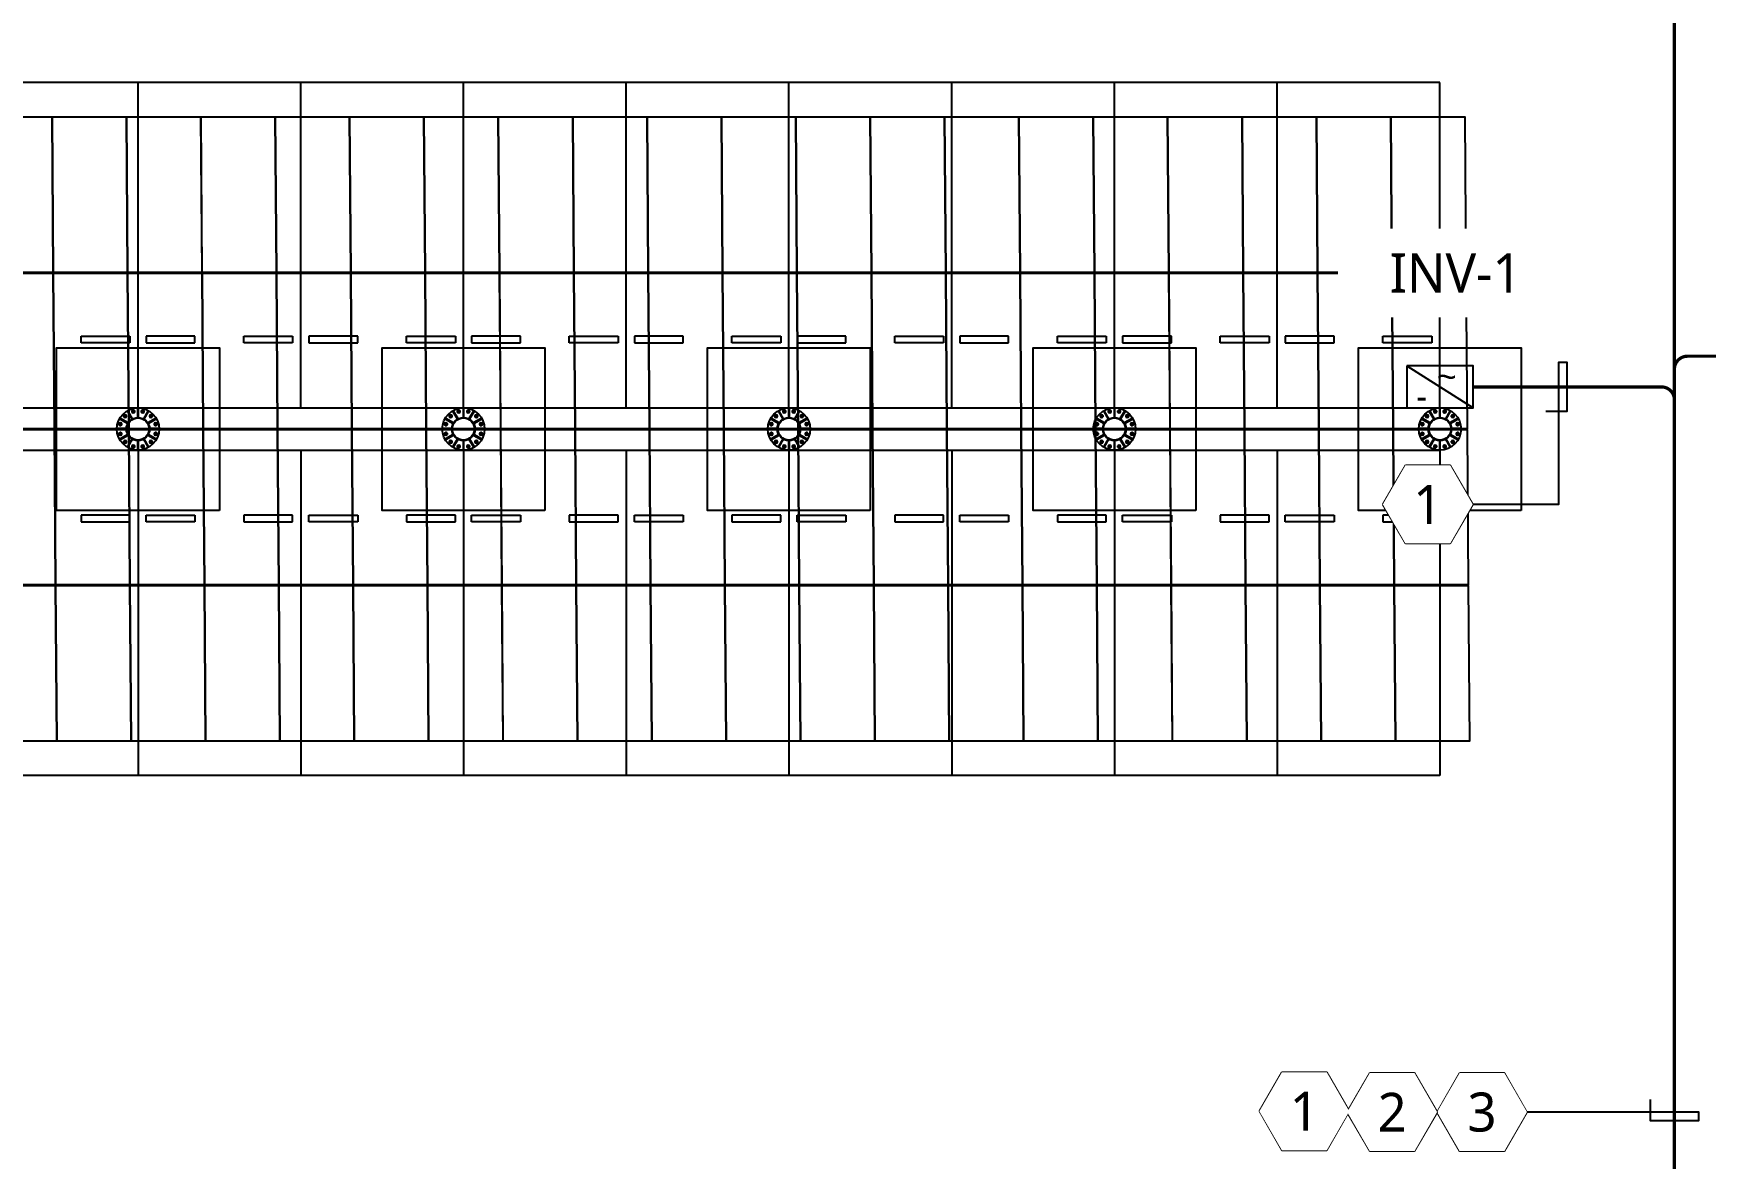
# Model space of a CAD drawing. Header units: millimetres. Extents: x 10297564 to 11610295, y -9287743 to -8409454.
# Drawn here: x 10752875 to 10778562, y -8893270 to -8875976 of the extents above; entities that cross this region are included whole.
import ezdxf
from ezdxf.enums import TextEntityAlignment as Align

# ---------------------------------------------------------------- set-up
doc = ezdxf.new("R2010")
doc.units = ezdxf.units.MM
doc.header["$LTSCALE"] = 100
doc.linetypes.add('CEN3', pattern=[14, 10, -1.5, 1, -1.5])
for name, color, linetype in [('4', 4, 'Continuous'), ('E-BACK', 8, 'Continuous'), ('E-TEXT', 7, 'Continuous'), ('E-TEXT-BOX', 7, 'Continuous'), ('module', 5, 'Continuous'), ('Sym', 2, 'Continuous'), ('TEXTLINE', 1, 'Continuous')]:
    doc.layers.add(name, color=color, linetype=linetype)
doc.layers.add('e-line', color=3, linetype='Continuous', lineweight=35)
doc.styles.add('MG', font='malgun.ttf')
doc.styles.add('새굴림', font='NGULIM.TTF')

# ---------------------------------------------------------------- blocks, each defined once
blk = doc.blocks.new('ANCHOR_BOLT-PLAN-M24')
at = {"layer": 'E-BACK'}
for p, q in [((-26, 0), (26, 0)), ((-20, -4), (-18, 3)), ((0, 21), (-18, 10)), ((-18, 10), (-18, -10)), ((-13, 16), (-15, 12)), ((-13, 16), (-6, 17)), ((0, 26), (0, -26)), ((18, 10), (0, 21)), ((7, 20), (3, 19)), ((7, 20), (12, 14)), ((18, -10), (18, 10)), ((20, 4), (18, 7)), ((20, 4), (18, -3)), ((-20, -4), (-18, -7)), ((-18, -10), (0, -21)), ((-7, -20), (-12, -14)), ((-7, -20), (-3, -19)), ((0, -21), (18, -10)), ((13, -16), (6, -17)), ((13, -16), (15, -12))]:
    blk.add_line(p, q, dxfattribs=at)
for radius in [22, 12]:
    blk.add_circle((0, 0), radius, dxfattribs=at)
blk = doc.blocks.new('Arrow_Circle')
blk.add_circle((0, 0), 1)
blk = doc.blocks.new('INV')
at = {"layer": '4', "color": 2}
blk.add_line((-483, 0), (0, 763), dxfattribs=at)
blk.add_lwpolyline([(-483, 0), (0, 0), (0, 763), (-483, 763)], close=True, dxfattribs=at)
at = {"layer": 'E-TEXT-BOX', "color": 2, "style": '새굴림'}
for s, p in [('~', (-217, 346)), ('-', (12, 106))]:
    blk.add_text(s, height=293, rotation=90, dxfattribs=at).set_placement(p)

msp = doc.modelspace()

# ---------------------------------------------------------------- linework, layer by layer
at = {"layer": 'E-BACK', "linetype": 'ByBlock', "ltscale": 1.8}
for p, q in [((10754481.4, -8876731), (10751981.4, -8876731)), ((10754481.4, -8881731), (10754481.4, -8876731)), ((10756981.4, -8876731), (10754481.4, -8876731)), ((10754481.4, -8881731), (10754481.4, -8876731)), ((10756981.4, -8881731), (10756981.4, -8876731)), ((10759481.4, -8876731), (10756981.4, -8876731)), ((10756981.4, -8881731), (10756981.4, -8876731)), ((10759481.4, -8881731), (10759481.4, -8876731)), ((10761981.4, -8876731), (10759481.4, -8876731)), ((10759481.4, -8881731), (10759481.4, -8876731)), ((10761981.4, -8881731), (10761981.4, -8876731)), ((10764481.4, -8876731), (10761981.4, -8876731)), ((10761981.4, -8881731), (10761981.4, -8876731)), ((10764481.4, -8881731), (10764481.4, -8876731)), ((10766981.4, -8876731), (10764481.4, -8876731)), ((10764481.4, -8881731), (10764481.4, -8876731)), ((10766981.4, -8881731), (10766981.4, -8876731)), ((10769481.4, -8876731), (10766981.4, -8876731)), ((10766981.4, -8881731), (10766981.4, -8876731)), ((10769481.4, -8881731), (10769481.4, -8876731)), ((10771981.4, -8876731), (10769481.4, -8876731)), ((10769481.4, -8881731), (10769481.4, -8876731)), ((10771981.4, -8881731), (10771981.4, -8876731)), ((10774481.4, -8876731), (10771981.4, -8876731)), ((10771981.4, -8881731), (10771981.4, -8876731)), ((10774481.4, -8881731), (10774481.4, -8876731)), ((10753606.4, -8880631), (10754356.4, -8880631)), ((10753606.4, -8880731), (10753606.4, -8880631)), ((10754356.4, -8880731), (10753606.4, -8880731)), ((10754356.4, -8880631), (10754356.4, -8880731)), ((10755356.4, -8880631), (10754606.4, -8880631)), ((10754606.4, -8880631), (10754606.4, -8880731)), ((10754606.4, -8880731), (10755356.4, -8880731)), ((10755356.4, -8880731), (10755356.4, -8880631)), ((10756106.4, -8880631), (10756856.4, -8880631)), ((10756106.4, -8880731), (10756106.4, -8880631)), ((10756856.4, -8880731), (10756106.4, -8880731)), ((10756856.4, -8880631), (10756856.4, -8880731)), ((10757856.4, -8880631), (10757106.4, -8880631)), ((10757106.4, -8880631), (10757106.4, -8880731)), ((10757106.4, -8880731), (10757856.4, -8880731)), ((10757856.4, -8880731), (10757856.4, -8880631)), ((10758606.4, -8880631), (10759356.4, -8880631)), ((10758606.4, -8880731), (10758606.4, -8880631)), ((10759356.4, -8880731), (10758606.4, -8880731)), ((10759356.4, -8880631), (10759356.4, -8880731)), ((10760356.4, -8880631), (10759606.4, -8880631)), ((10759606.4, -8880631), (10759606.4, -8880731)), ((10759606.4, -8880731), (10760356.4, -8880731)), ((10760356.4, -8880731), (10760356.4, -8880631)), ((10761106.4, -8880631), (10761856.4, -8880631)), ((10761106.4, -8880731), (10761106.4, -8880631)), ((10761856.4, -8880731), (10761106.4, -8880731)), ((10761856.4, -8880631), (10761856.4, -8880731)), ((10762856.4, -8880631), (10762106.4, -8880631)), ((10762106.4, -8880631), (10762106.4, -8880731)), ((10762106.4, -8880731), (10762856.4, -8880731)), ((10762856.4, -8880731), (10762856.4, -8880631)), ((10763606.4, -8880631), (10764356.4, -8880631)), ((10763606.4, -8880731), (10763606.4, -8880631)), ((10764356.4, -8880731), (10763606.4, -8880731)), ((10764356.4, -8880631), (10764356.4, -8880731)), ((10765356.4, -8880631), (10764606.4, -8880631)), ((10764606.4, -8880631), (10764606.4, -8880731)), ((10764606.4, -8880731), (10765356.4, -8880731)), ((10765356.4, -8880731), (10765356.4, -8880631)), ((10766106.4, -8880631), (10766856.4, -8880631)), ((10766106.4, -8880731), (10766106.4, -8880631)), ((10766856.4, -8880731), (10766106.4, -8880731)), ((10766856.4, -8880631), (10766856.4, -8880731)), ((10767856.4, -8880631), (10767106.4, -8880631)), ((10767106.4, -8880631), (10767106.4, -8880731)), ((10767106.4, -8880731), (10767856.4, -8880731)), ((10767856.4, -8880731), (10767856.4, -8880631)), ((10768606.4, -8880631), (10769356.4, -8880631)), ((10768606.4, -8880731), (10768606.4, -8880631)), ((10769356.4, -8880731), (10768606.4, -8880731)), ((10769356.4, -8880631), (10769356.4, -8880731)), ((10770356.4, -8880631), (10769606.4, -8880631)), ((10769606.4, -8880631), (10769606.4, -8880731)), ((10769606.4, -8880731), (10770356.4, -8880731)), ((10770356.4, -8880731), (10770356.4, -8880631)), ((10771106.4, -8880631), (10771856.4, -8880631)), ((10771106.4, -8880731), (10771106.4, -8880631)), ((10771856.4, -8880731), (10771106.4, -8880731)), ((10771856.4, -8880631), (10771856.4, -8880731)), ((10772856.4, -8880631), (10772106.4, -8880631)), ((10772106.4, -8880631), (10772106.4, -8880731)), ((10772106.4, -8880731), (10772856.4, -8880731)), ((10772856.4, -8880731), (10772856.4, -8880631)), ((10773606.4, -8880631), (10774356.4, -8880631)), ((10773606.4, -8880731), (10773606.4, -8880631)), ((10774356.4, -8880731), (10773606.4, -8880731)), ((10774356.4, -8880631), (10774356.4, -8880731)), ((10751981.4, -8881731), (10754481.4, -8881731)), ((10754481.4, -8881731), (10756981.4, -8881731)), ((10756981.4, -8881731), (10759481.4, -8881731)), ((10759481.4, -8881731), (10761981.4, -8881731)), ((10761981.4, -8881731), (10764481.4, -8881731)), ((10764481.4, -8881731), (10766981.4, -8881731)), ((10766981.4, -8881731), (10769481.4, -8881731)), ((10769481.4, -8881731), (10771981.4, -8881731)), ((10771981.4, -8881731), (10774481.4, -8881731)), ((10751981.4, -8882381), (10754481.4, -8882381)), ((10754481.4, -8882381), (10754481.4, -8887381)), ((10754481.4, -8882381), (10756981.4, -8882381)), ((10754481.4, -8882381), (10754481.4, -8887381)), ((10756981.4, -8882381), (10756981.4, -8887381)), ((10756981.4, -8882381), (10759481.4, -8882381)), ((10756981.4, -8882381), (10756981.4, -8887381)), ((10759481.4, -8882381), (10759481.4, -8887381)), ((10759481.4, -8882381), (10761981.4, -8882381)), ((10759481.4, -8882381), (10759481.4, -8887381)), ((10761981.4, -8882381), (10761981.4, -8887381)), ((10761981.4, -8882381), (10764481.4, -8882381)), ((10761981.4, -8882381), (10761981.4, -8887381)), ((10764481.4, -8882381), (10764481.4, -8887381)), ((10764481.4, -8882381), (10766981.4, -8882381)), ((10764481.4, -8882381), (10764481.4, -8887381)), ((10766981.4, -8882381), (10766981.4, -8887381)), ((10766981.4, -8882381), (10769481.4, -8882381)), ((10766981.4, -8882381), (10766981.4, -8887381)), ((10769481.4, -8882381), (10769481.4, -8887381)), ((10769481.4, -8882381), (10771981.4, -8882381)), ((10769481.4, -8882381), (10769481.4, -8887381)), ((10771981.4, -8882381), (10771981.4, -8887381)), ((10771981.4, -8882381), (10774481.4, -8882381)), ((10771981.4, -8882381), (10771981.4, -8887381)), ((10774481.4, -8882381), (10774481.4, -8887381)), ((10754356.4, -8883381), (10753606.4, -8883381)), ((10753606.4, -8883381), (10753606.4, -8883481)), ((10753606.4, -8883481), (10754356.4, -8883481)), ((10754356.4, -8883481), (10754356.4, -8883381)), ((10754606.4, -8883481), (10754606.4, -8883381)), ((10754606.4, -8883381), (10755356.4, -8883381)), ((10755356.4, -8883481), (10754606.4, -8883481)), ((10755356.4, -8883381), (10755356.4, -8883481)), ((10756856.4, -8883381), (10756106.4, -8883381)), ((10756106.4, -8883381), (10756106.4, -8883481)), ((10756106.4, -8883481), (10756856.4, -8883481)), ((10756856.4, -8883481), (10756856.4, -8883381)), ((10757106.4, -8883481), (10757106.4, -8883381)), ((10757106.4, -8883381), (10757856.4, -8883381)), ((10757856.4, -8883481), (10757106.4, -8883481)), ((10757856.4, -8883381), (10757856.4, -8883481)), ((10759356.4, -8883381), (10758606.4, -8883381)), ((10758606.4, -8883381), (10758606.4, -8883481)), ((10758606.4, -8883481), (10759356.4, -8883481)), ((10759356.4, -8883481), (10759356.4, -8883381)), ((10759606.4, -8883481), (10759606.4, -8883381)), ((10759606.4, -8883381), (10760356.4, -8883381)), ((10760356.4, -8883481), (10759606.4, -8883481)), ((10760356.4, -8883381), (10760356.4, -8883481)), ((10761856.4, -8883381), (10761106.4, -8883381)), ((10761106.4, -8883381), (10761106.4, -8883481)), ((10761106.4, -8883481), (10761856.4, -8883481)), ((10761856.4, -8883481), (10761856.4, -8883381)), ((10762106.4, -8883481), (10762106.4, -8883381)), ((10762106.4, -8883381), (10762856.4, -8883381)), ((10762856.4, -8883481), (10762106.4, -8883481)), ((10762856.4, -8883381), (10762856.4, -8883481)), ((10764356.4, -8883381), (10763606.4, -8883381)), ((10763606.4, -8883381), (10763606.4, -8883481)), ((10763606.4, -8883481), (10764356.4, -8883481)), ((10764356.4, -8883481), (10764356.4, -8883381)), ((10764606.4, -8883481), (10764606.4, -8883381)), ((10764606.4, -8883381), (10765356.4, -8883381)), ((10765356.4, -8883481), (10764606.4, -8883481)), ((10765356.4, -8883381), (10765356.4, -8883481)), ((10766856.4, -8883381), (10766106.4, -8883381)), ((10766106.4, -8883381), (10766106.4, -8883481)), ((10766106.4, -8883481), (10766856.4, -8883481)), ((10766856.4, -8883481), (10766856.4, -8883381)), ((10767106.4, -8883481), (10767106.4, -8883381)), ((10767106.4, -8883381), (10767856.4, -8883381)), ((10767856.4, -8883481), (10767106.4, -8883481)), ((10767856.4, -8883381), (10767856.4, -8883481)), ((10769356.4, -8883381), (10768606.4, -8883381)), ((10768606.4, -8883381), (10768606.4, -8883481)), ((10768606.4, -8883481), (10769356.4, -8883481)), ((10769356.4, -8883481), (10769356.4, -8883381)), ((10769606.4, -8883481), (10769606.4, -8883381)), ((10769606.4, -8883381), (10770356.4, -8883381)), ((10770356.4, -8883481), (10769606.4, -8883481)), ((10770356.4, -8883381), (10770356.4, -8883481)), ((10771856.4, -8883381), (10771106.4, -8883381)), ((10771106.4, -8883381), (10771106.4, -8883481)), ((10771106.4, -8883481), (10771856.4, -8883481)), ((10771856.4, -8883481), (10771856.4, -8883381)), ((10772106.4, -8883481), (10772106.4, -8883381)), ((10772106.4, -8883381), (10772856.4, -8883381)), ((10772856.4, -8883481), (10772106.4, -8883481)), ((10772856.4, -8883381), (10772856.4, -8883481)), ((10774356.4, -8883381), (10773606.4, -8883381)), ((10773606.4, -8883381), (10773606.4, -8883481)), ((10773606.4, -8883481), (10774356.4, -8883481)), ((10774356.4, -8883481), (10774356.4, -8883381)), ((10754481.4, -8887381), (10751981.4, -8887381)), ((10756981.4, -8887381), (10754481.4, -8887381)), ((10759481.4, -8887381), (10756981.4, -8887381)), ((10761981.4, -8887381), (10759481.4, -8887381)), ((10764481.4, -8887381), (10761981.4, -8887381)), ((10766981.4, -8887381), (10764481.4, -8887381)), ((10769481.4, -8887381), (10766981.4, -8887381)), ((10771981.4, -8887381), (10769481.4, -8887381)), ((10774481.4, -8887381), (10771981.4, -8887381))]:
    msp.add_line(p, q, dxfattribs=at)
at = {"layer": 'E-BACK'}
for points in [[(10755731.4, -8883306), (10753231.4, -8883306), (10753231.4, -8880806), (10755731.4, -8880806)], [(10760731.4, -8883306), (10758231.4, -8883306), (10758231.4, -8880806), (10760731.4, -8880806)], [(10765731.4, -8883306), (10763231.4, -8883306), (10763231.4, -8880806), (10765731.4, -8880806)], [(10770731.4, -8883306), (10768231.4, -8883306), (10768231.4, -8880806), (10770731.4, -8880806)], [(10775731.4, -8883306), (10773231.4, -8883306), (10773231.4, -8880806), (10775731.4, -8880806)]]:
    msp.add_lwpolyline(points, close=True, dxfattribs=at)
for points in [[(10754387.3, -8881905.1), (10754397.7, -8881899.1), (10754329.1, -8881780.2), (10754318.7, -8881786.2), (10754387.3, -8881905.1)], [(10754475.4, -8881878.2), (10754487.4, -8881878.2), (10754487.4, -8881741), (10754475.4, -8881741), (10754475.4, -8881878.2)], [(10754565.1, -8881899.1), (10754575.5, -8881905.1), (10754644.1, -8881786.2), (10754633.7, -8881780.2), (10754565.1, -8881899.1)], [(10759387.3, -8881905.1), (10759397.7, -8881899.1), (10759329.1, -8881780.2), (10759318.7, -8881786.2), (10759387.3, -8881905.1)], [(10759475.4, -8881878.2), (10759487.4, -8881878.2), (10759487.4, -8881741), (10759475.4, -8881741), (10759475.4, -8881878.2)], [(10759565.1, -8881899.1), (10759575.5, -8881905.1), (10759644.1, -8881786.2), (10759633.7, -8881780.2), (10759565.1, -8881899.1)], [(10764387.3, -8881905.1), (10764397.7, -8881899.1), (10764329.1, -8881780.2), (10764318.7, -8881786.2), (10764387.3, -8881905.1)], [(10764475.4, -8881878.2), (10764487.4, -8881878.2), (10764487.4, -8881741), (10764475.4, -8881741), (10764475.4, -8881878.2)], [(10764565.1, -8881899.1), (10764575.5, -8881905.1), (10764644.1, -8881786.2), (10764633.7, -8881780.2), (10764565.1, -8881899.1)], [(10769387.3, -8881905.1), (10769397.7, -8881899.1), (10769329.1, -8881780.2), (10769318.7, -8881786.2), (10769387.3, -8881905.1)], [(10769475.4, -8881878.2), (10769487.4, -8881878.2), (10769487.4, -8881741), (10769475.4, -8881741), (10769475.4, -8881878.2)], [(10769565.1, -8881899.1), (10769575.5, -8881905.1), (10769644.1, -8881786.2), (10769633.7, -8881780.2), (10769565.1, -8881899.1)], [(10774387.3, -8881905.1), (10774397.7, -8881899.1), (10774329.1, -8881780.2), (10774318.7, -8881786.2), (10774387.3, -8881905.1)], [(10774475.4, -8881878.2), (10774487.4, -8881878.2), (10774487.4, -8881741), (10774475.4, -8881741), (10774475.4, -8881878.2)], [(10774565.1, -8881899.1), (10774575.5, -8881905.1), (10774644.1, -8881786.2), (10774633.7, -8881780.2), (10774565.1, -8881899.1)], [(10754324.4, -8881972.3), (10754330.4, -8881961.9), (10754211.6, -8881893.3), (10754205.6, -8881903.7), (10754324.4, -8881972.3)], [(10754632.4, -8881961.9), (10754638.4, -8881972.3), (10754757.2, -8881903.7), (10754751.2, -8881893.3), (10754632.4, -8881961.9)], [(10759324.4, -8881972.3), (10759330.4, -8881961.9), (10759211.6, -8881893.3), (10759205.6, -8881903.7), (10759324.4, -8881972.3)], [(10759632.4, -8881961.9), (10759638.4, -8881972.3), (10759757.2, -8881903.7), (10759751.2, -8881893.3), (10759632.4, -8881961.9)], [(10764324.4, -8881972.3), (10764330.4, -8881961.9), (10764211.6, -8881893.3), (10764205.6, -8881903.7), (10764324.4, -8881972.3)], [(10764632.4, -8881961.9), (10764638.4, -8881972.3), (10764757.2, -8881903.7), (10764751.2, -8881893.3), (10764632.4, -8881961.9)], [(10769324.4, -8881972.3), (10769330.4, -8881961.9), (10769211.6, -8881893.3), (10769205.6, -8881903.7), (10769324.4, -8881972.3)], [(10769632.4, -8881961.9), (10769638.4, -8881972.3), (10769757.2, -8881903.7), (10769751.2, -8881893.3), (10769632.4, -8881961.9)], [(10774324.4, -8881972.3), (10774330.4, -8881961.9), (10774211.6, -8881893.3), (10774205.6, -8881903.7), (10774324.4, -8881972.3)], [(10774632.4, -8881961.9), (10774638.4, -8881972.3), (10774757.2, -8881903.7), (10774751.2, -8881893.3), (10774632.4, -8881961.9)], [(10754303.6, -8882062), (10754303.6, -8882050), (10754166.4, -8882050), (10754166.4, -8882062), (10754303.6, -8882062)], [(10754330.4, -8882150.1), (10754324.4, -8882139.7), (10754205.6, -8882208.3), (10754211.6, -8882218.7), (10754330.4, -8882150.1)], [(10754397.7, -8882213), (10754387.3, -8882207), (10754318.7, -8882325.8), (10754329.1, -8882331.8), (10754397.7, -8882213)], [(10754487.4, -8882233.8), (10754475.4, -8882233.8), (10754475.4, -8882371), (10754487.4, -8882371), (10754487.4, -8882233.8)], [(10754575.5, -8882207), (10754565.1, -8882213), (10754633.7, -8882331.8), (10754644.1, -8882325.8), (10754575.5, -8882207)], [(10754638.4, -8882139.7), (10754632.4, -8882150.1), (10754751.2, -8882218.7), (10754757.2, -8882208.3), (10754638.4, -8882139.7)], [(10754659.2, -8882050), (10754659.2, -8882062), (10754796.4, -8882062), (10754796.4, -8882050), (10754659.2, -8882050)], [(10759303.6, -8882062), (10759303.6, -8882050), (10759166.4, -8882050), (10759166.4, -8882062), (10759303.6, -8882062)], [(10759330.4, -8882150.1), (10759324.4, -8882139.7), (10759205.6, -8882208.3), (10759211.6, -8882218.7), (10759330.4, -8882150.1)], [(10759397.7, -8882213), (10759387.3, -8882207), (10759318.7, -8882325.8), (10759329.1, -8882331.8), (10759397.7, -8882213)], [(10759487.4, -8882233.8), (10759475.4, -8882233.8), (10759475.4, -8882371), (10759487.4, -8882371), (10759487.4, -8882233.8)], [(10759575.5, -8882207), (10759565.1, -8882213), (10759633.7, -8882331.8), (10759644.1, -8882325.8), (10759575.5, -8882207)], [(10759638.4, -8882139.7), (10759632.4, -8882150.1), (10759751.2, -8882218.7), (10759757.2, -8882208.3), (10759638.4, -8882139.7)], [(10759659.2, -8882050), (10759659.2, -8882062), (10759796.4, -8882062), (10759796.4, -8882050), (10759659.2, -8882050)], [(10764303.6, -8882062), (10764303.6, -8882050), (10764166.4, -8882050), (10764166.4, -8882062), (10764303.6, -8882062)], [(10764330.4, -8882150.1), (10764324.4, -8882139.7), (10764205.6, -8882208.3), (10764211.6, -8882218.7), (10764330.4, -8882150.1)], [(10764397.7, -8882213), (10764387.3, -8882207), (10764318.7, -8882325.8), (10764329.1, -8882331.8), (10764397.7, -8882213)], [(10764487.4, -8882233.8), (10764475.4, -8882233.8), (10764475.4, -8882371), (10764487.4, -8882371), (10764487.4, -8882233.8)], [(10764575.5, -8882207), (10764565.1, -8882213), (10764633.7, -8882331.8), (10764644.1, -8882325.8), (10764575.5, -8882207)], [(10764638.4, -8882139.7), (10764632.4, -8882150.1), (10764751.2, -8882218.7), (10764757.2, -8882208.3), (10764638.4, -8882139.7)], [(10764659.2, -8882050), (10764659.2, -8882062), (10764796.4, -8882062), (10764796.4, -8882050), (10764659.2, -8882050)], [(10769303.6, -8882062), (10769303.6, -8882050), (10769166.4, -8882050), (10769166.4, -8882062), (10769303.6, -8882062)], [(10769330.4, -8882150.1), (10769324.4, -8882139.7), (10769205.6, -8882208.3), (10769211.6, -8882218.7), (10769330.4, -8882150.1)], [(10769397.7, -8882213), (10769387.3, -8882207), (10769318.7, -8882325.8), (10769329.1, -8882331.8), (10769397.7, -8882213)], [(10769487.4, -8882233.8), (10769475.4, -8882233.8), (10769475.4, -8882371), (10769487.4, -8882371), (10769487.4, -8882233.8)], [(10769575.5, -8882207), (10769565.1, -8882213), (10769633.7, -8882331.8), (10769644.1, -8882325.8), (10769575.5, -8882207)], [(10769638.4, -8882139.7), (10769632.4, -8882150.1), (10769751.2, -8882218.7), (10769757.2, -8882208.3), (10769638.4, -8882139.7)], [(10769659.2, -8882050), (10769659.2, -8882062), (10769796.4, -8882062), (10769796.4, -8882050), (10769659.2, -8882050)], [(10774303.6, -8882062), (10774303.6, -8882050), (10774166.4, -8882050), (10774166.4, -8882062), (10774303.6, -8882062)], [(10774330.4, -8882150.1), (10774324.4, -8882139.7), (10774205.6, -8882208.3), (10774211.6, -8882218.7), (10774330.4, -8882150.1)], [(10774397.7, -8882213), (10774387.3, -8882207), (10774318.7, -8882325.8), (10774329.1, -8882331.8), (10774397.7, -8882213)], [(10774487.4, -8882233.8), (10774475.4, -8882233.8), (10774475.4, -8882371), (10774487.4, -8882371), (10774487.4, -8882233.8)], [(10774575.5, -8882207), (10774565.1, -8882213), (10774633.7, -8882331.8), (10774644.1, -8882325.8), (10774575.5, -8882207)], [(10774638.4, -8882139.7), (10774632.4, -8882150.1), (10774751.2, -8882218.7), (10774757.2, -8882208.3), (10774638.4, -8882139.7)], [(10774659.2, -8882050), (10774659.2, -8882062), (10774796.4, -8882062), (10774796.4, -8882050), (10774659.2, -8882050)]]:
    msp.add_lwpolyline(points, dxfattribs=at)
for centre, radius in [((10754481.4, -8882056), 325), ((10759481.4, -8882056), 325), ((10764481.4, -8882056), 325), ((10769481.4, -8882056), 325), ((10774481.4, -8882056), 325), ((10754481.4, -8882056), 177.8), ((10754481.4, -8882056), 169.8), ((10759481.4, -8882056), 177.8), ((10759481.4, -8882056), 169.8), ((10764481.4, -8882056), 177.8), ((10764481.4, -8882056), 169.8), ((10769481.4, -8882056), 177.8), ((10769481.4, -8882056), 169.8), ((10774481.4, -8882056), 177.8), ((10774481.4, -8882056), 169.8)]:
    msp.add_circle(centre, radius, dxfattribs=at)
at = {"layer": 'e-line', "color": 4, "linetype": 'CEN3', "ltscale": 2, "const_width": 50}
for points in [[(10778083.9, -8882236.1), (10778083.9, -8864406.2, -0.4142136), (10778283.9, -8864206.2), (10779675.6, -8864206.2)], [(10778083.9, -8883687.1), (10778083.9, -8881136.8, -0.4142136), (10778283.9, -8880936.8), (10780723.2, -8880936.8)], [(10774990.1, -8881409.1), (10777883.9, -8881409.1, -0.4142136), (10778083.9, -8881609.1), (10778083.9, -8904066, -0.4142136), (10777883.9, -8904266), (10743621.5, -8904266, 0.4142136), (10743421.5, -8904466), (10743421.5, -8909801)]]:
    msp.add_lwpolyline(points, format="xyb", dxfattribs=at)
at = {"layer": 'module', "color": 8, "linetype": 'Continuous', "ltscale": 2}
for points in [[(10752024.2, -8877259.9), (10753156.7, -8877259.9), (10753174.7, -8879650.7), (10752042.2, -8879650.7), (10752024.2, -8877259.9)], [(10753166.7, -8877259.9), (10754299.2, -8877259.9), (10754317.1, -8879650.7), (10753184.7, -8879650.7), (10753166.7, -8877259.9)], [(10754309.2, -8877259.9), (10755441.7, -8877259.9), (10755459.6, -8879650.7), (10754327.1, -8879650.7), (10754309.2, -8877259.9)], [(10755451.7, -8877259.9), (10756584.2, -8877259.9), (10756602.1, -8879650.7), (10755469.6, -8879650.7), (10755451.7, -8877259.9)], [(10756594.2, -8877259.9), (10757726.6, -8877259.9), (10757744.6, -8879650.7), (10756612.1, -8879650.7), (10756594.2, -8877259.9)], [(10757736.6, -8877259.9), (10758869.1, -8877259.9), (10758887.1, -8879650.7), (10757754.6, -8879650.7), (10757736.6, -8877259.9)], [(10758879.1, -8877259.9), (10760011.6, -8877259.9), (10760029.6, -8879650.7), (10758897.1, -8879650.7), (10758879.1, -8877259.9)], [(10760021.6, -8877259.9), (10761154.1, -8877259.9), (10761172, -8879650.7), (10760039.6, -8879650.7), (10760021.6, -8877259.9)], [(10761164.1, -8877259.9), (10762296.6, -8877259.9), (10762314.5, -8879650.7), (10761182, -8879650.7), (10761164.1, -8877259.9)], [(10762306.6, -8877259.9), (10763439.1, -8877259.9), (10763457, -8879650.7), (10762324.5, -8879650.7), (10762306.6, -8877259.9)], [(10763449.1, -8877259.9), (10764581.5, -8877259.9), (10764599.5, -8879650.7), (10763467, -8879650.7), (10763449.1, -8877259.9)], [(10764591.5, -8877259.9), (10765724, -8877259.9), (10765742, -8879650.7), (10764609.5, -8879650.7), (10764591.5, -8877259.9)], [(10765734, -8877259.9), (10766866.5, -8877259.9), (10766884.4, -8879650.7), (10765752, -8879650.7), (10765734, -8877259.9)], [(10766876.5, -8877259.9), (10768009, -8877259.9), (10768026.9, -8879650.7), (10766894.4, -8879650.7), (10766876.5, -8877259.9)], [(10768019, -8877259.9), (10769151.5, -8877259.9), (10769169.4, -8879650.7), (10768036.9, -8879650.7), (10768019, -8877259.9)], [(10769161.5, -8877259.9), (10770293.9, -8877259.9), (10770311.9, -8879650.7), (10769179.4, -8879650.7), (10769161.5, -8877259.9)], [(10770303.9, -8877259.9), (10771436.4, -8877259.9), (10771454.4, -8879650.7), (10770321.9, -8879650.7), (10770303.9, -8877259.9)], [(10771446.4, -8877259.9), (10772578.9, -8877259.9), (10772596.9, -8879650.7), (10771464.4, -8879650.7), (10771446.4, -8877259.9)], [(10772588.9, -8877259.9), (10773721.4, -8877259.9), (10773739.3, -8879650.7), (10772606.9, -8879650.7), (10772588.9, -8877259.9)], [(10773731.4, -8877259.9), (10774863.9, -8877259.9), (10774881.8, -8879650.7), (10773749.3, -8879650.7), (10773731.4, -8877259.9)], [(10752042.3, -8879660.4), (10753174.7, -8879660.4), (10753192.7, -8882051.2), (10752060.2, -8882051.2), (10752042.3, -8879660.4)], [(10753184.7, -8879660.4), (10754317.2, -8879660.4), (10754335.2, -8882051.2), (10753202.7, -8882051.2), (10753184.7, -8879660.4)], [(10754327.2, -8879660.4), (10755459.7, -8879660.4), (10755477.7, -8882051.2), (10754345.2, -8882051.2), (10754327.2, -8879660.4)], [(10755469.7, -8879660.4), (10756602.2, -8879660.4), (10756620.1, -8882051.2), (10755487.6, -8882051.2), (10755469.7, -8879660.4)], [(10756612.2, -8879660.4), (10757744.7, -8879660.4), (10757762.6, -8882051.2), (10756630.1, -8882051.2), (10756612.2, -8879660.4)], [(10757754.7, -8879660.4), (10758887.1, -8879660.4), (10758905.1, -8882051.2), (10757772.6, -8882051.2), (10757754.7, -8879660.4)], [(10758897.1, -8879660.4), (10760029.6, -8879660.4), (10760047.6, -8882051.2), (10758915.1, -8882051.2), (10758897.1, -8879660.4)], [(10760039.6, -8879660.4), (10761172.1, -8879660.4), (10761190.1, -8882051.2), (10760057.6, -8882051.2), (10760039.6, -8879660.4)], [(10761182.1, -8879660.4), (10762314.6, -8879660.4), (10762332.5, -8882051.2), (10761200.1, -8882051.2), (10761182.1, -8879660.4)], [(10762324.6, -8879660.4), (10763457.1, -8879660.4), (10763475, -8882051.2), (10762342.5, -8882051.2), (10762324.6, -8879660.4)], [(10763467.1, -8879660.4), (10764599.6, -8879660.4), (10764617.5, -8882051.2), (10763485, -8882051.2), (10763467.1, -8879660.4)], [(10764609.6, -8879660.4), (10765742, -8879660.4), (10765760, -8882051.2), (10764627.5, -8882051.2), (10764609.6, -8879660.4)], [(10765752, -8879660.4), (10766884.5, -8879660.4), (10766902.5, -8882051.2), (10765770, -8882051.2), (10765752, -8879660.4)], [(10766894.5, -8879660.4), (10768027, -8879660.4), (10768045, -8882051.2), (10766912.5, -8882051.2), (10766894.5, -8879660.4)], [(10768037, -8879660.4), (10769169.5, -8879660.4), (10769187.4, -8882051.2), (10768054.9, -8882051.2), (10768037, -8879660.4)], [(10769179.5, -8879660.4), (10770312, -8879660.4), (10770329.9, -8882051.2), (10769197.4, -8882051.2), (10769179.5, -8879660.4)], [(10770322, -8879660.4), (10771454.5, -8879660.4), (10771472.4, -8882051.2), (10770339.9, -8882051.2), (10770322, -8879660.4)], [(10771464.4, -8879660.4), (10772596.9, -8879660.4), (10772614.9, -8882051.2), (10771482.4, -8882051.2), (10771464.4, -8879660.4)], [(10772606.9, -8879660.4), (10773739.4, -8879660.4), (10773757.4, -8882051.2), (10772624.9, -8882051.2), (10772606.9, -8879660.4)], [(10773749.4, -8879660.4), (10774881.9, -8879660.4), (10774899.8, -8882051.2), (10773767.4, -8882051.2), (10773749.4, -8879660.4)], [(10752060.3, -8882060.9), (10753192.8, -8882060.9), (10753210.7, -8884451.7), (10752078.2, -8884451.7), (10752060.3, -8882060.9)], [(10753202.8, -8882060.9), (10754335.2, -8882060.9), (10754353.2, -8884451.7), (10753220.7, -8884451.7), (10753202.8, -8882060.9)], [(10754345.2, -8882060.9), (10755477.7, -8882060.9), (10755495.7, -8884451.7), (10754363.2, -8884451.7), (10754345.2, -8882060.9)], [(10755487.7, -8882060.9), (10756620.2, -8882060.9), (10756638.2, -8884451.7), (10755505.7, -8884451.7), (10755487.7, -8882060.9)], [(10756630.2, -8882060.9), (10757762.7, -8882060.9), (10757780.6, -8884451.7), (10756648.1, -8884451.7), (10756630.2, -8882060.9)], [(10757772.7, -8882060.9), (10758905.2, -8882060.9), (10758923.1, -8884451.7), (10757790.6, -8884451.7), (10757772.7, -8882060.9)], [(10758915.2, -8882060.9), (10760047.7, -8882060.9), (10760065.6, -8884451.7), (10758933.1, -8884451.7), (10758915.2, -8882060.9)], [(10760057.6, -8882060.9), (10761190.1, -8882060.9), (10761208.1, -8884451.7), (10760075.6, -8884451.7), (10760057.6, -8882060.9)], [(10761200.1, -8882060.9), (10762332.6, -8882060.9), (10762350.6, -8884451.7), (10761218.1, -8884451.7), (10761200.1, -8882060.9)], [(10762342.6, -8882060.9), (10763475.1, -8882060.9), (10763493, -8884451.7), (10762360.6, -8884451.7), (10762342.6, -8882060.9)], [(10763485.1, -8882060.9), (10764617.6, -8882060.9), (10764635.5, -8884451.7), (10763503, -8884451.7), (10763485.1, -8882060.9)], [(10764627.6, -8882060.9), (10765760.1, -8882060.9), (10765778, -8884451.7), (10764645.5, -8884451.7), (10764627.6, -8882060.9)], [(10765770.1, -8882060.9), (10766902.5, -8882060.9), (10766920.5, -8884451.7), (10765788, -8884451.7), (10765770.1, -8882060.9)], [(10766912.5, -8882060.9), (10768045, -8882060.9), (10768063, -8884451.7), (10766930.5, -8884451.7), (10766912.5, -8882060.9)], [(10768055, -8882060.9), (10769187.5, -8882060.9), (10769205.5, -8884451.7), (10768073, -8884451.7), (10768055, -8882060.9)], [(10769197.5, -8882060.9), (10770330, -8882060.9), (10770347.9, -8884451.7), (10769215.4, -8884451.7), (10769197.5, -8882060.9)], [(10770340, -8882060.9), (10771472.5, -8882060.9), (10771490.4, -8884451.7), (10770357.9, -8884451.7), (10770340, -8882060.9)], [(10771482.5, -8882060.9), (10772615, -8882060.9), (10772632.9, -8884451.7), (10771500.4, -8884451.7), (10771482.5, -8882060.9)], [(10772624.9, -8882060.9), (10773757.4, -8882060.9), (10773775.4, -8884451.7), (10772642.9, -8884451.7), (10772624.9, -8882060.9)], [(10773767.4, -8882060.9), (10774899.9, -8882060.9), (10774917.9, -8884451.7), (10773785.4, -8884451.7), (10773767.4, -8882060.9)], [(10752078.3, -8884461.4), (10753210.8, -8884461.4), (10753228.7, -8886852.2), (10752096.2, -8886852.2), (10752078.3, -8884461.4)], [(10753220.8, -8884461.4), (10754353.3, -8884461.4), (10754371.2, -8886852.2), (10753238.7, -8886852.2), (10753220.8, -8884461.4)], [(10754363.3, -8884461.4), (10755495.7, -8884461.4), (10755513.7, -8886852.2), (10754381.2, -8886852.2), (10754363.3, -8884461.4)], [(10755505.7, -8884461.4), (10756638.2, -8884461.4), (10756656.2, -8886852.2), (10755523.7, -8886852.2), (10755505.7, -8884461.4)], [(10756648.2, -8884461.4), (10757780.7, -8884461.4), (10757798.7, -8886852.2), (10756666.2, -8886852.2), (10756648.2, -8884461.4)], [(10757790.7, -8884461.4), (10758923.2, -8884461.4), (10758941.1, -8886852.2), (10757808.6, -8886852.2), (10757790.7, -8884461.4)], [(10758933.2, -8884461.4), (10760065.7, -8884461.4), (10760083.6, -8886852.2), (10758951.1, -8886852.2), (10758933.2, -8884461.4)], [(10760075.7, -8884461.4), (10761208.2, -8884461.4), (10761226.1, -8886852.2), (10760093.6, -8886852.2), (10760075.7, -8884461.4)], [(10761218.1, -8884461.4), (10762350.6, -8884461.4), (10762368.6, -8886852.2), (10761236.1, -8886852.2), (10761218.1, -8884461.4)], [(10762360.6, -8884461.4), (10763493.1, -8884461.4), (10763511.1, -8886852.2), (10762378.6, -8886852.2), (10762360.6, -8884461.4)], [(10763503.1, -8884461.4), (10764635.6, -8884461.4), (10764653.5, -8886852.2), (10763521.1, -8886852.2), (10763503.1, -8884461.4)], [(10764645.6, -8884461.4), (10765778.1, -8884461.4), (10765796, -8886852.2), (10764663.5, -8886852.2), (10764645.6, -8884461.4)], [(10765788.1, -8884461.4), (10766920.6, -8884461.4), (10766938.5, -8886852.2), (10765806, -8886852.2), (10765788.1, -8884461.4)], [(10766930.6, -8884461.4), (10768063, -8884461.4), (10768081, -8886852.2), (10766948.5, -8886852.2), (10766930.6, -8884461.4)], [(10768073, -8884461.4), (10769205.5, -8884461.4), (10769223.5, -8886852.2), (10768091, -8886852.2), (10768073, -8884461.4)], [(10769215.5, -8884461.4), (10770348, -8884461.4), (10770366, -8886852.2), (10769233.5, -8886852.2), (10769215.5, -8884461.4)], [(10770358, -8884461.4), (10771490.5, -8884461.4), (10771508.4, -8886852.2), (10770375.9, -8886852.2), (10770358, -8884461.4)], [(10771500.5, -8884461.4), (10772633, -8884461.4), (10772650.9, -8886852.2), (10771518.4, -8886852.2), (10771500.5, -8884461.4)], [(10772643, -8884461.4), (10773775.5, -8884461.4), (10773793.4, -8886852.2), (10772660.9, -8886852.2), (10772643, -8884461.4)], [(10773785.4, -8884461.4), (10774917.9, -8884461.4), (10774935.9, -8886852.2), (10773803.4, -8886852.2), (10773785.4, -8884461.4)]]:
    msp.add_lwpolyline(points, dxfattribs=at)
at = {"layer": 'Sym', "color": 1}
for points in [[(10773950.2, -8882616.7), (10773605, -8883214.5), (10773950.2, -8883812.4), (10774640.5, -8883812.4), (10774985.6, -8883214.5), (10774640.5, -8882616.7)], [(10772053.5, -8891945.2), (10771708.4, -8892543), (10772053.5, -8893140.8), (10772743.8, -8893140.8), (10773089, -8892543), (10772743.8, -8891945.2)], [(10774783, -8891956.6), (10774437.9, -8892554.4), (10774783, -8893152.2), (10775473.3, -8893152.2), (10775818.5, -8892554.4), (10775473.3, -8891956.6)]]:
    msp.add_lwpolyline(points, close=True, dxfattribs=at)
at = {"layer": 'TEXTLINE', "color": 1, "ltscale": 1.5}
for points in [[(10776110.7, -8881783.1), (10776437, -8881783.1), (10776437, -8881035.1), (10776305.3, -8881035.1), (10776305.3, -8883214.5), (10774985.6, -8883214.5)], [(10777709.9, -8892359.8), (10777709.9, -8892686.1), (10778457.9, -8892686.1), (10778457.9, -8892554.4), (10775818.5, -8892554.4)]]:
    msp.add_lwpolyline(points, dxfattribs=at)

# ---------------------------------------------------------------- block references
at = {"xscale": 1.333333333333333, "yscale": 1.333333333333333, "zscale": 1.333333333333333, "rotation": 270}
msp.add_blockref('INV', (10773972.7, -8881731), dxfattribs=at)
at = {"layer": 'E-BACK', "xscale": -1}
for p in [(10754408.9, -8881785.6), (10754553.8, -8881785.6), (10759408.9, -8881785.6), (10759553.8, -8881785.6), (10764408.9, -8881785.6), (10764553.8, -8881785.6), (10769408.9, -8881785.6), (10769553.8, -8881785.6), (10774408.9, -8881785.6), (10774553.8, -8881785.6), (10754210.9, -8881983.6), (10754283.4, -8881858), (10754679.4, -8881858), (10754751.8, -8881983.6), (10759210.9, -8881983.6), (10759283.4, -8881858), (10759679.4, -8881858), (10759751.8, -8881983.6), (10764210.9, -8881983.6), (10764283.4, -8881858), (10764679.4, -8881858), (10764751.8, -8881983.6), (10769210.9, -8881983.6), (10769283.4, -8881858), (10769679.4, -8881858), (10769751.8, -8881983.6), (10774210.9, -8881983.6), (10774283.4, -8881858), (10774679.4, -8881858), (10774751.8, -8881983.6), (10754210.9, -8882128.5), (10754283.4, -8882254), (10754408.9, -8882326.5), (10754553.8, -8882326.5), (10754679.4, -8882254), (10754751.8, -8882128.5), (10759210.9, -8882128.5), (10759283.4, -8882254), (10759408.9, -8882326.5), (10759553.8, -8882326.5), (10759679.4, -8882254), (10759751.8, -8882128.5), (10764210.9, -8882128.5), (10764283.4, -8882254), (10764408.9, -8882326.5), (10764553.8, -8882326.5), (10764679.4, -8882254), (10764751.8, -8882128.5), (10769210.9, -8882128.5), (10769283.4, -8882254), (10769408.9, -8882326.5), (10769553.8, -8882326.5), (10769679.4, -8882254), (10769751.8, -8882128.5), (10774210.9, -8882128.5), (10774283.4, -8882254), (10774408.9, -8882326.5), (10774553.8, -8882326.5), (10774679.4, -8882254), (10774751.8, -8882128.5)]:
    msp.add_blockref('ANCHOR_BOLT-PLAN-M24', p, dxfattribs=at)
at = {"layer": 'E-BACK', "xscale": -6, "yscale": 6}
for p in [(10754408.9, -8882326.5), (10759408.9, -8882326.5), (10764408.9, -8882326.5), (10769408.9, -8882326.5), (10774408.9, -8882326.5)]:
    msp.add_blockref('Arrow_Circle', p, dxfattribs=at)

# ---------------------------------------------------------------- next in the draw order: wipeouts: each hides what was drawn before it
at = {"color": 1, "linetype": 'ByBlock'}
for points in [[(10772914.8, -8878975.1), (10772914.8, -8880340.6), (10776531.1, -8880340.6), (10776531.1, -8878975.1)], [(10774640.5, -8882616.7), (10773950.2, -8882616.7), (10773605, -8883214.5), (10773950.2, -8883812.4), (10774640.5, -8883812.4), (10774985.6, -8883214.5)], [(10775473.3, -8891956.6), (10774783, -8891956.6), (10774437.9, -8892554.4), (10774783, -8893152.2), (10775473.3, -8893152.2), (10775818.5, -8892554.4)]]:
    msp.add_wipeout(points, dxfattribs=at).dxf.layer = 'E-TEXT-BOX'

# ---------------------------------------------------------------- next in the draw order: linework, layer by layer
at = {"layer": 'Sym', "color": 1}
msp.add_lwpolyline([(10773402.4, -8891956.6), (10773057.2, -8892554.4), (10773402.4, -8893152.2), (10774092.7, -8893152.2), (10774437.9, -8892554.4), (10774092.7, -8891956.6)], close=True, dxfattribs=at)

# ---------------------------------------------------------------- next in the draw order: texts
at = {"layer": 'E-TEXT', "style": 'MG'}
for s, p in [('INV-1', (10774723, -8879657.8)), ('1', (10774295.3, -8883214.5)), ('3', (10775128.2, -8892554.4))]:
    msp.add_text(s, height=600, dxfattribs=at).set_placement(p, align=Align.MIDDLE)

# ---------------------------------------------------------------- next in the draw order: wipeouts: each hides what was drawn before it
at = {"color": 1, "linetype": 'ByBlock'}
msp.add_wipeout([(10774092.7, -8891956.6), (10773402.4, -8891956.6), (10773057.2, -8892554.4), (10773402.4, -8893152.2), (10774092.7, -8893152.2), (10774437.9, -8892554.4)], dxfattribs=at).dxf.layer = 'E-TEXT-BOX'

# ---------------------------------------------------------------- next in the draw order: texts
at = {"layer": 'E-TEXT', "style": 'MG'}
msp.add_text('2', height=600, dxfattribs=at).set_placement((10773747.5, -8892554.4), align=Align.MIDDLE)

# ---------------------------------------------------------------- next in the draw order: wipeouts: each hides what was drawn before it
at = {"color": 1, "linetype": 'ByBlock'}
msp.add_wipeout([(10772743.8, -8891945.2), (10772053.5, -8891945.2), (10771708.4, -8892543), (10772053.5, -8893140.8), (10772743.8, -8893140.8), (10773089, -8892543)], dxfattribs=at).dxf.layer = 'E-TEXT-BOX'

# ---------------------------------------------------------------- next in the draw order: texts
at = {"layer": 'E-TEXT', "style": 'MG'}
msp.add_text('1', height=600, dxfattribs=at).set_placement((10772398.7, -8892543), align=Align.MIDDLE)

doc.saveas('drawing.dxf')
